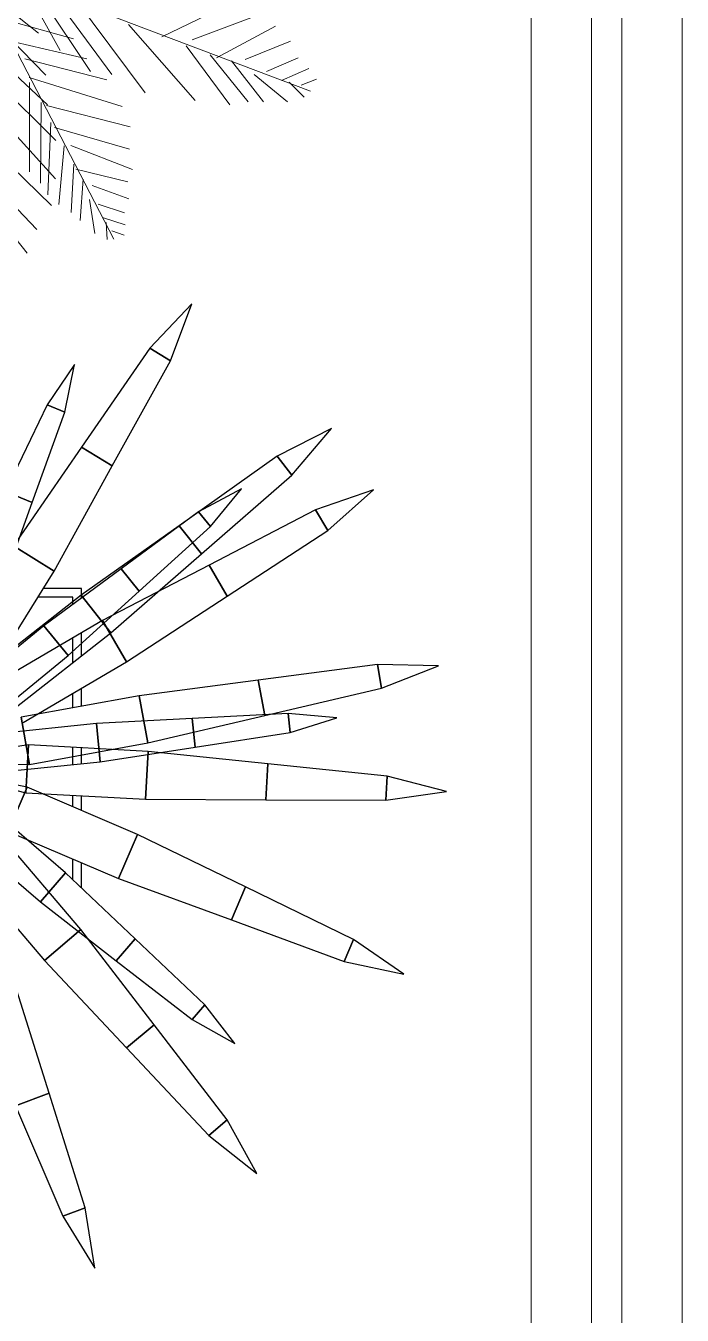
# Model space of a CAD drawing. Header units: inches. Extents: x -98933 to 1585249, y -3352739 to 192771.
# Drawn here: x 42626.47 to 42648.2, y 49973.3 to 50016.01 of the extents above; entities that cross this region are included whole.
import ezdxf

# ---------------------------------------------------------------- set-up
doc = ezdxf.new("R2010")
doc.units = ezdxf.units.IN
doc.header["$MEASUREMENT"] = 0
doc.layers.get('0').update_dxf_attribs({"lineweight": 0})
doc.layers.add('BOUNDARY', color=7, linetype='Continuous', lineweight=0, true_color=0x999900)
doc.layers.add('IFF-PLANTS', color=3, linetype='Continuous', lineweight=0)
doc.layers.add('PEJZAJ', color=7, linetype='Continuous')

# ---------------------------------------------------------------- blocks, each defined once
blk = doc.blocks.new('BITKI4')
at = {"color": 3}
for p, q in [((0.2434, 0.3966), (0.2073, 0.3581)), ((0.2249, 0.3472), (0.2434, 0.3966)), ((0.2434, 0.3966), (0.2434, 0.3966)), ((0.2073, 0.3581), (0.1484, 0.2729)), ((0.2073, 0.3581), (0.2249, 0.3472)), ((0.2249, 0.3472), (0.2073, 0.3581)), ((0.1748, 0.2566), (0.2249, 0.3472)), ((0.1424, 0.3442), (0.1188, 0.3093)), ((0.134, 0.3029), (0.1424, 0.3442)), ((0.1424, 0.3442), (0.1424, 0.3442)), ((0.1188, 0.3093), (0.0829, 0.2346)), ((0.1058, 0.225), (0.134, 0.3029)), ((0.1188, 0.3093), (0.134, 0.3029)), ((0.134, 0.3029), (0.1188, 0.3093)), ((0.3639, 0.2889), (0.3168, 0.265)), ((0.3639, 0.2889), (0.3168, 0.265)), ((0.3296, 0.2488), (0.3639, 0.2889)), ((0.3296, 0.2488), (0.3639, 0.2889)), ((0.3639, 0.2889), (0.3639, 0.2889)), ((0.3639, 0.2889), (0.3639, 0.2889)), ((0.1484, 0.2729), (0.0896, 0.1877)), ((0.1748, 0.2566), (0.1484, 0.2729)), ((0.1484, 0.2729), (0.1748, 0.2566)), ((0.1247, 0.1659), (0.1748, 0.2566)), ((0.3168, 0.265), (0.2324, 0.2051)), ((0.3168, 0.265), (0.2324, 0.2051)), ((0.3296, 0.2488), (0.3168, 0.265)), ((0.3168, 0.265), (0.3296, 0.2488)), ((0.3296, 0.2488), (0.3168, 0.265)), ((0.3168, 0.265), (0.3296, 0.2488)), ((0.2516, 0.1807), (0.3296, 0.2488)), ((0.2516, 0.1807), (0.3296, 0.2488)), ((0.0829, 0.2346), (0.1058, 0.225)), ((0.1058, 0.225), (0.0829, 0.2346)), ((0.2863, 0.2369), (0.249, 0.2171)), ((0.2595, 0.2043), (0.2863, 0.2369)), ((0.2863, 0.2369), (0.2863, 0.2369)), ((0.3999, 0.2359), (0.3501, 0.2187)), ((0.3605, 0.2009), (0.3999, 0.2359)), ((0.3999, 0.2359), (0.3999, 0.2359)), ((0.0775, 0.1471), (0.1058, 0.225)), ((0.249, 0.2171), (0.1824, 0.1678)), ((0.249, 0.2171), (0.2595, 0.2043)), ((0.2595, 0.2043), (0.249, 0.2171)), ((0.3501, 0.2187), (0.2582, 0.171)), ((0.3501, 0.2187), (0.3605, 0.2009)), ((0.3605, 0.2009), (0.3501, 0.2187)), ((0.2324, 0.2051), (0.1479, 0.1452)), ((0.2324, 0.2051), (0.1479, 0.1452)), ((0.1981, 0.1486), (0.2595, 0.2043)), ((0.2324, 0.2051), (0.2516, 0.1807)), ((0.2324, 0.2051), (0.2516, 0.1807)), ((0.2516, 0.1807), (0.2324, 0.2051)), ((0.2516, 0.1807), (0.2324, 0.2051)), ((0.2738, 0.1442), (0.3605, 0.2009)), ((0.1247, 0.1659), (0.0896, 0.1877)), ((0.0896, 0.1877), (0.1247, 0.1659)), ((0.1735, 0.1127), (0.2516, 0.1807)), ((0.1735, 0.1127), (0.2516, 0.1807)), ((0.1824, 0.1678), (0.1157, 0.1186)), ((0.2582, 0.171), (0.1663, 0.1233)), ((0.1824, 0.1678), (0.1981, 0.1486)), ((0.1981, 0.1486), (0.1824, 0.1678)), ((0.2738, 0.1442), (0.2582, 0.171)), ((0.2582, 0.171), (0.2738, 0.1442)), ((0.0702, 0.078), (0.1247, 0.1659)), ((0.1479, 0.1452), (0.0666, 0.0812)), ((0.1479, 0.1452), (0.0666, 0.0812)), ((0.1367, 0.093), (0.1981, 0.1486)), ((0.1735, 0.1127), (0.1479, 0.1452)), ((0.1479, 0.1452), (0.1735, 0.1127)), ((0.1479, 0.1452), (0.1735, 0.1127)), ((0.1735, 0.1127), (0.1479, 0.1452)), ((0.1407, 0.1371), (0.1407, 0.1435)), ((0.1407, 0.1371), (0.1407, 0.1435)), ((0.1872, 0.0876), (0.2738, 0.1442)), ((0.1663, 0.1233), (0.077, 0.0711)), ((0.1872, 0.0876), (0.1663, 0.1233)), ((0.1663, 0.1233), (0.1872, 0.0876)), ((0.1157, 0.1186), (0.0517, 0.0662)), ((0.0922, 0.0487), (0.1735, 0.1127)), ((0.0922, 0.0487), (0.1735, 0.1127)), ((0.1367, 0.093), (0.1157, 0.1186)), ((0.1157, 0.1186), (0.1367, 0.093)), ((0.1482, 0.0928), (0.1482, 0.1127)), ((0.1482, 0.0928), (0.1482, 0.1127)), ((0.1482, 0.0928), (0.1482, 0.1127)), ((0.1482, 0.0928), (0.1482, 0.1127)), ((0.1482, 0.0928), (0.1482, 0.1127)), ((0.1407, 0.0868), (0.1407, 0.1083)), ((0.0727, 0.0406), (0.1367, 0.093)), ((0.0979, 0.0354), (0.1872, 0.0876)), ((0.4033, 0.0853), (0.3006, 0.0718)), ((0.4033, 0.0853), (0.3006, 0.0718)), ((0.407, 0.0649), (0.4033, 0.0853)), ((0.4561, 0.0843), (0.4033, 0.0853)), ((0.4033, 0.0853), (0.407, 0.0649)), ((0.407, 0.0649), (0.4033, 0.0853)), ((0.4561, 0.0843), (0.4033, 0.0853)), ((0.4033, 0.0853), (0.407, 0.0649)), ((0.407, 0.0649), (0.4561, 0.0843)), ((0.407, 0.0649), (0.4561, 0.0843)), ((0.4561, 0.0843), (0.4561, 0.0843)), ((0.4561, 0.0843), (0.4561, 0.0843)), ((0.3006, 0.0718), (0.198, 0.0584)), ((0.3006, 0.0718), (0.198, 0.0584)), ((0.3006, 0.0718), (0.3062, 0.0413)), ((0.3006, 0.0718), (0.3062, 0.0413)), ((0.3062, 0.0413), (0.3006, 0.0718)), ((0.3062, 0.0413), (0.3006, 0.0718)), ((0.198, 0.0584), (0.0962, 0.0399)), ((0.198, 0.0584), (0.0962, 0.0399)), ((0.2054, 0.0177), (0.198, 0.0584)), ((0.198, 0.0584), (0.2054, 0.0177)), ((0.198, 0.0584), (0.2054, 0.0177)), ((0.2054, 0.0177), (0.198, 0.0584)), ((0.3062, 0.0413), (0.407, 0.0649)), ((0.3062, 0.0413), (0.407, 0.0649)), ((0.1611, 0.0344), (0.0788, 0.0259)), ((0.1036, -0.0008), (0.0962, 0.0399)), ((0.1036, -0.0008), (0.0962, 0.0399)), ((0.0962, 0.0399), (0.1036, -0.0008)), ((0.0962, 0.0399), (0.1036, -0.0008)), ((0.2438, 0.0388), (0.1611, 0.0344)), ((0.1611, 0.0344), (0.1645, 0.0015)), ((0.1645, 0.0015), (0.1611, 0.0344)), ((0.2054, 0.0177), (0.3062, 0.0413)), ((0.2054, 0.0177), (0.3062, 0.0413)), ((0.3265, 0.0432), (0.2438, 0.0388)), ((0.2438, 0.0388), (0.2463, 0.0141)), ((0.2463, 0.0141), (0.2438, 0.0388)), ((0.3265, 0.0432), (0.3282, 0.0267)), ((0.3282, 0.0267), (0.3265, 0.0432)), ((0.3685, 0.0392), (0.3265, 0.0432)), ((0.3282, 0.0267), (0.3685, 0.0392)), ((0.3685, 0.0392), (0.3685, 0.0392)), ((0.2463, 0.0141), (0.3282, 0.0267)), ((0.1026, 0.016), (-0.0018, 0.001)), ((0.1026, 0.016), (0.1003, -0.0253)), ((0.1003, -0.0253), (0.1026, 0.016)), ((0.2058, 0.0104), (0.1026, 0.016)), ((0.1036, -0.0008), (0.2054, 0.0177)), ((0.1036, -0.0008), (0.2054, 0.0177)), ((0.1645, 0.0015), (0.2463, 0.0141)), ((0.1014, -0.0206), (-0.0018, 0.001)), ((-0.0018, 0.001), (0.1036, -0.0008)), ((-0.0018, 0.001), (0.1003, -0.0253)), ((0.1014, -0.0206), (-0.0018, 0.001)), ((-0.0018, 0.001), (0.1036, -0.0008)), ((0.0822, -0.007), (0.1645, 0.0015)), ((0.2036, -0.0309), (0.2058, 0.0104)), ((0.2058, 0.0104), (0.2036, -0.0309)), ((0.3088, -0.0003), (0.2058, 0.0104)), ((0.3071, -0.0313), (0.3088, -0.0003)), ((0.3088, -0.0003), (0.3071, -0.0313)), ((0.4118, -0.0111), (0.3088, -0.0003)), ((0.4118, -0.0111), (0.4107, -0.0318)), ((0.4107, -0.0318), (0.4118, -0.0111)), ((0.4629, -0.0242), (0.4118, -0.0111)), ((0.0852, -0.0586), (0.1014, -0.0206)), ((0.0852, -0.0586), (0.1014, -0.0206)), ((0.1014, -0.0206), (0.0852, -0.0586)), ((0.1014, -0.0206), (0.0852, -0.0586)), ((0.1965, -0.0612), (0.1014, -0.0206)), ((0.1965, -0.0612), (0.1014, -0.0206)), ((0.1003, -0.0253), (0.2036, -0.0309)), ((0.2036, -0.0309), (0.3071, -0.0313)), ((0.3071, -0.0313), (0.4107, -0.0318)), ((0.4107, -0.0318), (0.4629, -0.0242)), ((0.4629, -0.0242), (0.4629, -0.0242)), ((0.1345, -0.0943), (0.0717, -0.0404)), ((0.0501, -0.0655), (0.1129, -0.1194)), ((0.1478, -0.1433), (0.0809, -0.0644)), ((0.0852, -0.0586), (0.1803, -0.0992)), ((0.0852, -0.0586), (0.1803, -0.0992)), ((0.1803, -0.0992), (0.1965, -0.0612)), ((0.1965, -0.0612), (0.1803, -0.0992)), ((0.1965, -0.0612), (0.1803, -0.0992)), ((0.1803, -0.0992), (0.1965, -0.0612)), ((0.2896, -0.1065), (0.1965, -0.0612)), ((0.2896, -0.1065), (0.1965, -0.0612)), ((0.1407, -0.1002), (0.1407, -0.0823)), ((0.0493, -0.0912), (0.1163, -0.1701)), ((0.1129, -0.1194), (0.1345, -0.0943)), ((0.1345, -0.0943), (0.1129, -0.1194)), ((0.1945, -0.1513), (0.1345, -0.0943)), ((0.1803, -0.0992), (0.2775, -0.135)), ((0.1803, -0.0992), (0.2775, -0.135)), ((0.2896, -0.1065), (0.2775, -0.135)), ((0.2896, -0.1065), (0.2775, -0.135)), ((0.2775, -0.135), (0.2896, -0.1065)), ((0.2775, -0.135), (0.2896, -0.1065)), ((0.3827, -0.1519), (0.2896, -0.1065)), ((0.3827, -0.1519), (0.2896, -0.1065)), ((0.1129, -0.1194), (0.1783, -0.1702)), ((0.1163, -0.1701), (0.1478, -0.1433)), ((0.1478, -0.1433), (0.1163, -0.1701)), ((0.2108, -0.2255), (0.1478, -0.1433)), ((0.2775, -0.135), (0.3746, -0.1709)), ((0.2775, -0.135), (0.3746, -0.1709)), ((0.1482, -0.149), (0.1482, -0.149)), ((0.1482, -0.149), (0.1482, -0.149)), ((0.1482, -0.149), (0.1482, -0.149)), ((0.1482, -0.149), (0.1482, -0.149)), ((0.1945, -0.1513), (0.1783, -0.1702)), ((0.1783, -0.1702), (0.1945, -0.1513)), ((0.2546, -0.2084), (0.1945, -0.1513)), ((0.3746, -0.1709), (0.3827, -0.1519)), ((0.3827, -0.1519), (0.3746, -0.1709)), ((0.3746, -0.1709), (0.3827, -0.1519)), ((0.3827, -0.1519), (0.3746, -0.1709)), ((0.4262, -0.1817), (0.3827, -0.1519)), ((0.4262, -0.1817), (0.3827, -0.1519)), ((0.1163, -0.1701), (0.1872, -0.2455)), ((0.1783, -0.1702), (0.2438, -0.221)), ((0.3746, -0.1709), (0.4262, -0.1817)), ((0.3746, -0.1709), (0.4262, -0.1817)), ((0.1205, -0.2845), (0.0895, -0.1858)), ((0.1205, -0.2845), (0.0895, -0.1858)), ((0.4262, -0.1817), (0.4262, -0.1817)), ((0.4262, -0.1817), (0.4262, -0.1817)), ((0.2546, -0.2084), (0.2438, -0.221)), ((0.2438, -0.221), (0.2546, -0.2084)), ((0.2806, -0.2416), (0.2546, -0.2084)), ((0.2438, -0.221), (0.2806, -0.2416)), ((0.1872, -0.2455), (0.2108, -0.2255)), ((0.2108, -0.2255), (0.1872, -0.2455)), ((0.2738, -0.3076), (0.2108, -0.2255)), ((0.2806, -0.2416), (0.2806, -0.2416)), ((0.1872, -0.2455), (0.2581, -0.321)), ((0.1205, -0.2845), (0.0915, -0.2953)), ((0.1205, -0.2845), (0.0915, -0.2953)), ((0.0915, -0.2953), (0.1205, -0.2845)), ((0.0915, -0.2953), (0.1205, -0.2845)), ((0.1516, -0.3833), (0.1205, -0.2845)), ((0.1516, -0.3833), (0.1205, -0.2845)), ((0.0915, -0.2953), (0.1323, -0.3905)), ((0.0915, -0.2953), (0.1323, -0.3905)), ((0.2738, -0.3076), (0.2581, -0.321)), ((0.2581, -0.321), (0.2738, -0.3076)), ((0.2994, -0.3537), (0.2738, -0.3076)), ((0.2581, -0.321), (0.2994, -0.3537)), ((0.2994, -0.3537), (0.2994, -0.3537)), ((0.1323, -0.3905), (0.1516, -0.3833)), ((0.1516, -0.3833), (0.1323, -0.3905)), ((0.1323, -0.3905), (0.1516, -0.3833)), ((0.1516, -0.3833), (0.1323, -0.3905)), ((0.1599, -0.4354), (0.1516, -0.3833)), ((0.1599, -0.4354), (0.1516, -0.3833)), ((0.1323, -0.3905), (0.1599, -0.4354)), ((0.1323, -0.3905), (0.1599, -0.4354))]:
    blk.add_line(p, q, dxfattribs=at)
at = {"color": 1}
for p, q in [((0.1482, 0.151), (0.1155, 0.151)), ((0.1482, 0.151), (0.1155, 0.151)), ((0.1482, 0.151), (0.1155, 0.151)), ((0.1482, 0.151), (0.1155, 0.151)), ((0.1482, 0.151), (0.1155, 0.151)), ((0.1482, 0.151), (0.1155, 0.151)), ((0.1482, 0.1426), (0.1482, 0.151)), ((0.1482, 0.1426), (0.1482, 0.151)), ((0.1482, 0.1426), (0.1482, 0.151)), ((0.1482, 0.1426), (0.1482, 0.151)), ((0.1482, 0.1426), (0.1482, 0.151)), ((0.1482, 0.1426), (0.1482, 0.151)), ((0.1482, 0.151), (0.1482, 0.151)), ((0.1482, 0.151), (0.1482, 0.151)), ((0.1482, 0.151), (0.1482, 0.151)), ((0.1482, 0.151), (0.1482, 0.151)), ((0.1407, 0.1435), (0.1108, 0.1435)), ((0.1407, 0.1435), (0.1108, 0.1435)), ((0.1407, 0.048), (0.1407, 0.0604)), ((0.1407, 0.048), (0.1407, 0.0604)), ((0.1482, 0.0493), (0.1482, 0.0647)), ((0.1482, 0.0493), (0.1482, 0.0647)), ((0.1482, 0.0493), (0.1482, 0.0647)), ((0.1482, 0.0493), (0.1482, 0.0647)), ((0.1482, 0.0493), (0.1482, 0.0647)), ((0.1482, 0.0493), (0.1482, 0.0647)), ((0.1407, -0.0009), (0.1407, 0.014)), ((0.1407, -0.0009), (0.1407, 0.014)), ((0.1482, -0.0002), (0.1482, 0.0136)), ((0.1482, -0.0002), (0.1482, 0.0136)), ((0.1482, -0.0002), (0.1482, 0.0136)), ((0.1482, -0.0002), (0.1482, 0.0136)), ((0.1482, -0.0002), (0.1482, 0.0136)), ((0.1482, -0.0002), (0.1482, 0.0136)), ((0.1407, -0.0373), (0.1407, -0.0275)), ((0.1407, -0.0373), (0.1407, -0.0275)), ((0.1482, -0.0405), (0.1482, -0.0279)), ((0.1482, -0.0405), (0.1482, -0.0279)), ((0.1482, -0.0405), (0.1482, -0.0279)), ((0.1482, -0.0405), (0.1482, -0.0279)), ((0.1482, -0.0405), (0.1482, -0.0279)), ((0.1482, -0.0405), (0.1482, -0.0279)), ((0.1407, -0.1002), (0.1407, -0.0823)), ((0.1482, -0.1073), (0.1482, -0.0855)), ((0.1482, -0.1073), (0.1482, -0.0855)), ((0.1482, -0.1073), (0.1482, -0.0855)), ((0.1482, -0.1073), (0.1482, -0.0855)), ((0.1482, -0.1073), (0.1482, -0.0855)), ((0.1482, -0.1073), (0.1482, -0.0855))]:
    blk.add_line(p, q, dxfattribs=at)
blk = doc.blocks.new('PALM')
at = {"layer": 'IFF-PLANTS', "linetype": 'ByBlock'}
for p, q in [((-109.5, -153.8), (109.3, 332.8)), ((66.9, 254.4), (73.4, 319.7)), ((96.3, 300.1), (96.3, 332.8)), ((106.1, 316.5), (128.9, 326.3)), ((89.7, 290.3), (132.2, 306.7)), ((-132.8, -126.1), (-261.7, 280.8)), ((-254.9, 269.3), (-246.5, 287.4)), ((-250.7, 245), (-234.1, 277.4)), ((40.7, 185.8), (30.9, 277.3)), ((57.1, 215.2), (47.3, 293.6)), ((83.2, 264.2), (132.2, 283.8)), ((-252.1, 254.4), (-269.5, 273.9)), ((-240.7, 226), (-221.9, 263.8)), ((24.4, 149.9), (8.1, 260.9)), ((73.4, 228.3), (142, 257.7)), ((-245.2, 211.4), (-276.1, 253.9)), ((-227.4, 199.3), (-202.1, 253.4)), ((-230.2, 182.8), (-277.8, 224.3)), ((-227.5, 164.2), (-184.7, 233.9)), ((-207.1, 133.4), (-166.7, 225.5)), ((-14.8, 65), (-24.6, 218.5)), ((44, 195.6), (142, 225)), ((-356.1, 77.6), (-370.4, 202.5)), ((-224.3, 156.6), (-278.9, 205.9)), ((-205.4, 96.3), (-147.8, 200.4)), ((37.5, 149.9), (151.8, 202.2)), ((-331, 38.5), (-334.2, 187.3)), ((-294.7, 13), (-292.8, 177.3)), ((-214.9, 126.4), (-283.8, 184)), ((-204.1, 87), (-285, 161.8)), ((-190.6, 64), (-123.2, 176.8)), ((8.1, 114), (148.6, 163)), ((-193, 54.9), (-280.6, 141.2)), ((-250.9, -32.1), (-259.6, 152.7)), ((-178.6, 15.2), (-110.1, 146.5)), ((-44.2, -23.2), (-70.3, 156.4)), ((-183.8, 21.1), (-280.2, 117.1)), ((-218.8, -49.5), (-217.9, 111.7)), ((-163.3, -9.7), (-97.8, 101.4)), ((-63.8, -49.3), (-86.7, 100.9)), ((-192.8, -75.1), (-188.7, 64.4)), ((-76.9, -72.2), (-106.3, 74.8)), ((-155.6, -37.9), (-96.6, 56.9)), ((-156.4, -111), (-158.5, 30.6)), ((-144.9, -77.4), (-89.4, 21.3)), ((-83.4, -95), (-116.1, 19.3)), ((-132.5, -122.1), (-120.9, -22.9))]:
    blk.add_line(p, q, dxfattribs=at)

msp = doc.modelspace()

# ---------------------------------------------------------------- linework, layer by layer
at = {"layer": 'BOUNDARY', "color": 7}
for p, q in [((42643.196, 49680.484), (42643.196, 50385.484)), ((42645.196, 49680.484), (42645.196, 50385.484)), ((42646.196, 49680.484), (42646.196, 50385.484)), ((42648.196, 49680.484), (42648.196, 50385.484))]:
    msp.add_line(p, q, dxfattribs=at)

# ---------------------------------------------------------------- block references
at = {"layer": 'IFF-PLANTS', "color": 7, "xscale": -0.02172476840241558, "yscale": 0.02172476839041337, "zscale": 0.0217247683944911, "rotation": 225}
msp.add_blockref('PALM', (42629.098, 50017.276), dxfattribs=at)
at = {"layer": 'PEJZAJ', "color": 7, "xscale": 38.40000000002328, "yscale": 38.39999999999418, "zscale": 38.40000000000001}
msp.add_blockref('BITKI4', (42622.621, 49991.575), dxfattribs=at)

doc.saveas('drawing.dxf')
